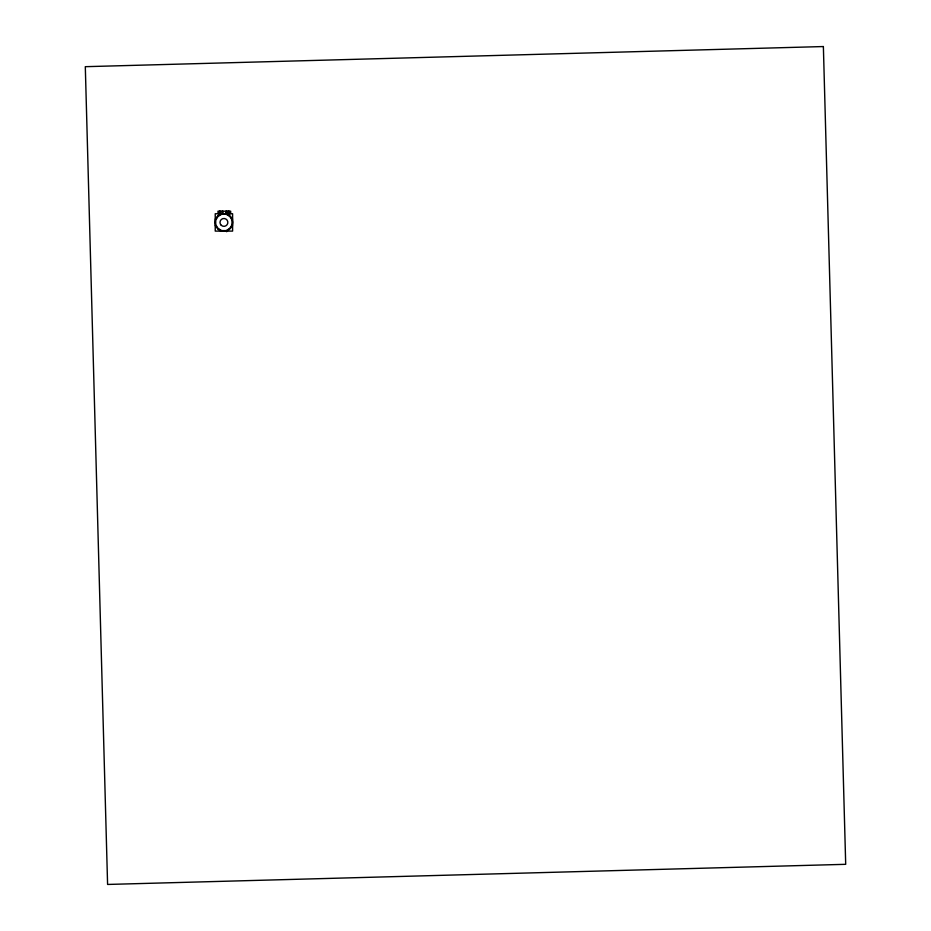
<?xml version="1.0" encoding="UTF-8"?>
<svg xmlns="http://www.w3.org/2000/svg" width="931" height="931" viewBox="0 0 931 931"><rect width="100%" height="100%" fill="white"/><g stroke="black" fill="none" stroke-linecap="round" stroke-linejoin="round"><path stroke-width="1.4" d="M215.236 219.111L220.612 213.734M226.605 231.714L232.599 225.721M227.222 213.734L232.599 219.111M215.236 225.721L220.612 231.097M230.667 213.734L230.667 211.197L218.005 211.197L218.005 213.734M229.154 211.197L229.154 213.734M228.63 211.197L228.63 213.734M227.781 211.197L227.781 213.734M226.408 211.197L226.408 213.734M225.872 211.197L225.872 213.734L232.599 213.734L232.599 231.097L215.236 231.097L215.236 213.734L222.975 213.734L222.975 211.197M222.311 211.197L222.311 213.734M220.798 211.197L220.798 213.734M219.821 211.197L219.821 213.734M219.379 211.197L219.379 213.734M217.924 216.423L215.736 220.216L215.736 224.604L217.924 228.409L221.729 230.597L226.117 230.597L229.91 228.409L232.11 224.604L232.11 220.216L229.91 216.423L226.117 214.235L221.729 214.235L217.924 216.423M823.376 46.55L85.303 66.683L107.589 884.45L845.697 864.317L823.376 46.55M217.877 228.851A8.833 8.833 0 0 0 232.517 224.429A8.833 8.833 0 0 0 221.369 213.955A8.833 8.833 0 0 0 217.877 228.851M221.229 225.279A3.933 3.933 0 0 0 227.746 223.312A3.933 3.933 0 0 0 222.788 218.657A3.933 3.933 0 0 0 221.229 225.279"/></g></svg>
